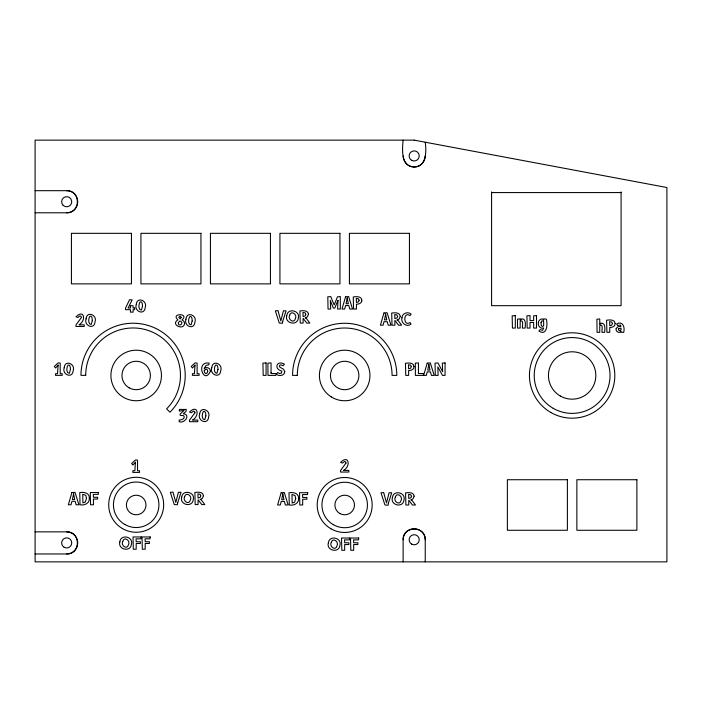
<?xml version="1.0" encoding="UTF-8"?>
<svg xmlns="http://www.w3.org/2000/svg" width="702" height="702" viewBox="0 0 702 702"><rect width="100%" height="100%" fill="white"/><g stroke="black" fill="none" stroke-linecap="round" stroke-linejoin="round"><path stroke-width="1.05" d="M425.236 142.208C426.474 151.027 426.728 166.76 414.18 166.988C400.658 166.576 402.255 149.272 403.123 140.137M403.123 561.863L403.123 539.75C402.588 525.544 425.772 525.544 425.236 539.75L425.236 561.863M35.1 212.794L66.69 212.794C80.897 213.329 80.897 190.145 66.69 190.681L35.1 190.681M35.1 553.966L66.69 553.966C80.897 554.501 80.897 531.317 66.69 531.853L35.1 531.853M491.576 192.576L621.094 192.576M621.094 191.883L621.094 305.668L491.576 305.668L491.576 191.883M403.123 539.75A11.056 11.056 0 0 1 414.18 528.694A11.056 11.056 0 0 1 425.236 539.75M66.69 190.681A11.056 11.056 0 0 1 77.746 201.737A11.056 11.056 0 0 1 66.69 212.794M425.236 155.932A11.056 11.056 0 0 1 414.18 166.988A11.056 11.056 0 0 1 403.123 155.932M66.69 531.853A11.056 11.056 0 0 1 77.746 542.909A11.056 11.056 0 0 1 66.69 553.966M86.478 498.411L85.363 501.991L82.906 502.895L82.731 494.234L85.802 495.401L86.478 498.411M295.726 498.613L294.612 502.193L292.155 503.097L291.979 494.436L295.051 495.594L295.726 498.613M70.428 369.542L69.358 373.332C66.006 373.429 66.471 367.049 68.033 365.093C70.367 364.373 70.402 368.032 70.428 369.542M92.304 320.674L91.225 324.456C87.882 324.561 88.347 318.182 89.9 316.225C92.243 315.505 92.278 319.164 92.304 320.674M142.488 306.335L141.418 310.117C138.075 310.223 138.531 303.843 140.093 301.886C142.427 301.167 142.462 304.826 142.488 306.335M192.172 321.007L191.093 324.798C187.75 324.894 188.215 318.515 189.768 316.558C192.111 315.839 192.146 319.498 192.172 321.007M205.861 415.9L204.782 419.682C201.439 419.787 201.904 413.399 203.457 411.451C205.791 410.731 205.826 414.391 205.861 415.9M217.98 369.542L216.9 373.332C213.557 373.429 214.022 367.049 215.575 365.093C217.918 364.373 217.953 368.032 217.98 369.542M89.356 498.174C89.891 503.246 84.389 505.765 80.028 504.782L79.756 492.558C83.784 491.786 89.724 492.918 89.356 498.174M298.604 498.376C299.131 503.439 293.638 505.958 289.277 504.975L288.996 492.76C293.032 491.988 298.973 493.111 298.604 498.376M540.979 322.718L541.295 325.658L542.269 326.448L543.076 326.237L543.664 325.737L543.664 321.367L542.014 320.788L540.979 322.718M271.051 372.446L270.981 373.525L276.053 373.525L275.833 375.394L267.988 375.394L267.901 363.162L271.051 362.908L271.051 372.446M418.453 372.446L418.392 373.525L423.455 373.525L423.236 375.394L415.391 375.394L415.303 363.162L418.453 362.908L418.453 372.446M401.93 317.681C400.5 322.832 406.695 327.746 411.021 324.096L410.047 322.499C403.22 327.272 403.018 310.723 409.942 315.602L411.153 314.18C408.073 311.179 402.114 313.232 401.93 317.681M64.215 367.725C61.662 374.552 72.578 379.071 73.166 370.691C75.737 363.855 64.803 359.336 64.215 367.725M86.092 318.857C83.538 325.684 94.454 330.203 95.042 321.823C97.613 314.987 86.679 310.468 86.092 318.857M136.276 304.519C133.722 311.346 144.638 315.865 145.226 307.485C147.797 300.649 136.872 296.13 136.276 304.519M185.96 319.191C183.397 326.018 194.322 330.545 194.91 322.157C197.481 315.321 186.548 310.802 185.96 319.191M199.649 414.075C197.086 420.91 208.011 425.43 208.599 417.049C211.162 410.214 200.237 405.695 199.649 414.075M211.767 367.725C209.214 374.552 220.13 379.071 220.718 370.691C223.289 363.855 212.355 359.336 211.767 367.725M538.311 322.692C537.583 325.719 540.487 329.317 543.673 327.948L542.664 330.317L540.084 329.65L538.899 331.019C546.902 336.539 547.867 324.105 546.332 319.138L543.664 318.866L543.664 320.244C542.611 317.067 538.153 320.27 538.311 322.692M119.858 541.795C117.515 549.578 130.537 552.492 131.406 544.401C133.749 536.618 120.726 533.713 119.858 541.795M181.704 497.139C179.361 504.913 192.383 507.827 193.252 499.736C195.595 491.953 182.573 489.048 181.704 497.139M286.741 315.654C284.398 323.429 297.42 326.342 298.289 318.252C300.632 310.468 287.609 307.564 286.741 315.654M328.352 542.857C326.009 550.631 339.031 553.545 339.9 545.454C342.243 537.679 329.22 534.766 328.352 542.857M392.4 497.578C390.058 505.361 403.08 508.274 403.948 500.184C406.291 492.4 393.269 489.496 392.4 497.578M203.44 495.726L202.422 498.323L200.079 499.526L201.22 499.798L204.791 504.571L201.781 504.571L198.069 499.806L198.069 504.571L195.191 504.571L194.875 492.444C197.867 492.041 203.115 491.593 203.44 495.726M308.476 314.242L307.467 316.839L305.116 318.041L306.256 318.313L309.828 323.095L306.818 323.095L303.106 318.322L303.106 323.095L300.228 323.095L299.912 310.96C302.904 310.556 308.152 310.108 308.476 314.242M400.263 316.33L399.245 318.927L396.902 320.13L398.043 320.402L401.614 325.184L398.604 325.184L394.893 320.41L394.893 325.184L392.014 325.184L391.698 313.048C394.691 312.644 399.938 312.197 400.263 316.33M414.136 496.174L413.118 498.771L410.767 499.973L411.916 500.236L415.487 505.019L412.469 505.019L408.766 500.245L408.766 505.019L405.879 505.019L405.572 492.892C408.564 492.488 413.803 492.041 414.136 496.174M337.978 300.377L337.609 309.047L340.321 309.047L340.321 296.56L337.46 296.814L334.17 304.975L330.739 296.577L327.799 296.823L328.045 309.047L330.677 309.047L330.309 300.377L333.318 308.046L334.819 308.046L337.978 300.377M210.442 371.051C204.142 385.705 195.051 361.03 209.117 363.083L208.836 364.873L206.177 365.321L204.159 368.796L205.51 367.611L207.871 367.725L209.696 368.84L210.442 371.051M361.82 300.158C362.048 303.053 358.88 304.343 356.449 304.194L356.449 309.047L353.58 309.047L353.264 296.955C356.256 296.516 361.504 296.051 361.82 300.158M414.005 366.505C414.224 369.392 411.065 370.691 408.634 370.542L408.634 375.394L405.756 375.394L405.449 363.294C408.441 362.855 413.689 362.39 414.005 366.505M615.136 323.429C615.364 326.316 612.197 327.615 609.766 327.457L609.766 332.318L606.897 332.318L606.589 320.217C609.582 319.779 614.82 319.313 615.136 323.429M134.714 308.046L134.547 309.687L133.09 309.687L133.09 312.136L130.458 312.136L130.458 309.687L125.553 309.687L125.553 308.046L129.598 299.657L132.178 299.93L128.08 308.046L130.458 308.046L130.458 305.598L133.09 305.818L133.09 308.046L134.714 308.046M179.431 409.424L179.256 411.065L184.1 410.459L180.107 414.022C179.256 416.891 183.169 414.294 184.091 416.295C185.012 419.033 181.16 420.015 179.177 420.068L179.177 421.7C184.872 423.92 190.944 414.338 183.266 413.768L186.012 411.46L186.32 409.424L179.431 409.424M284.775 371.727C284.652 375.754 279.106 376.474 276.439 374.403L277.571 372.543L279.422 373.438L281.414 373.166L281.827 371.104C273.315 368.883 276.869 359.687 284.407 364.189L283.178 365.751L280.967 364.882L279.87 365.172L279.378 366.181L279.949 367.234L283.617 369.296L284.775 371.727M122.78 541.339C120.463 545.533 127.106 550.184 128.475 544.822C130.791 540.645 124.157 536.038 122.78 541.339M184.617 323.315C183.871 331.142 170.033 324.517 177.931 319.875C170.209 313.004 189.979 312.969 182.02 319.901L183.863 321.288L184.617 323.315M184.626 496.674C182.318 500.868 188.952 505.519 190.33 500.166C192.638 495.989 186.004 491.374 184.626 496.674M207.687 371.121L207.265 372.867L205.949 373.71L204.554 372.525L204.159 370.428L206.221 369.155L207.265 369.726L207.687 371.121M289.672 315.189C287.355 319.384 293.998 324.034 295.366 318.682C297.683 314.505 291.04 309.889 289.672 315.189M331.274 542.4C328.957 546.595 335.6 551.237 336.969 545.884C339.285 541.707 332.651 537.091 331.274 542.4M395.323 497.121C393.006 501.316 399.649 505.966 401.017 500.605C403.334 496.428 396.7 491.812 395.323 497.121M98.482 492.506L98.254 494.366L93.313 494.366L93.436 497.279L97.639 497.279L97.639 499.025L93.436 499.025L93.436 504.782L90.567 504.782L90.277 492.506L98.482 492.506M141.234 536.96L141.005 538.829L136.065 538.829L136.188 541.742L140.391 541.742L140.391 543.488L136.188 543.488L136.188 549.236L133.319 549.236L133.029 536.96L141.234 536.96M150.228 536.96L150.009 538.829L145.068 538.829L145.191 541.742L149.386 541.742L149.386 543.488L145.191 543.488L145.191 549.236L142.313 549.236L142.032 536.96L150.228 536.96M307.722 492.699L307.502 494.568L302.562 494.568L302.685 497.481L306.879 497.481L306.879 499.227L302.685 499.227L302.685 504.975L299.807 504.975L299.526 492.699L307.722 492.699M349.728 538.022L349.499 539.882L344.559 539.882L344.682 542.795L348.885 542.795L348.885 544.541L344.682 544.541L344.682 550.298L341.813 550.298L341.523 538.022L349.728 538.022M358.722 538.022L358.503 539.882L353.562 539.882L353.685 542.795L357.88 542.795L357.88 544.541L353.685 544.541L353.685 550.298L350.807 550.298L350.526 538.022L358.722 538.022M177.659 502.904L177.422 504.782L174.228 504.536L170.332 492.365L172.964 492.084L175.807 502.448L178.396 492.295L181.019 492.295L177.659 502.904M282.695 321.419L282.458 323.297L279.273 323.052L275.368 310.881L278.001 310.6L280.844 320.963L283.433 310.81L286.056 310.81L282.695 321.419M388.355 503.352L388.118 505.221L384.924 504.975L381.019 492.804L383.661 492.532L386.495 502.895L389.092 492.743L391.707 492.743L388.355 503.352M81.423 317.497L75.956 324.921L75.956 326.474L84.222 326.474L84.222 324.842L78.966 324.842C86.548 320.586 84.17 308.652 75.983 316.795L77.896 317.506L79.975 315.839L81.028 316.356L81.423 317.497M194.972 412.723L189.505 420.147L189.505 421.7L197.771 421.7L197.771 420.068L192.515 420.068C200.105 415.812 197.727 403.878 189.54 412.021L191.444 412.732L193.524 411.065L194.577 411.583L194.972 412.723M346.016 463.066L340.549 470.489L340.549 472.042L348.815 472.042L348.815 470.41L343.559 470.41C351.149 466.154 348.771 454.22 340.584 462.364L342.488 463.074L344.568 461.407L345.621 461.925L346.016 463.066M73.57 493.638L72.446 499.491L74.684 499.491L73.57 493.638M282.809 493.839L281.695 499.692L283.933 499.692L282.809 493.839M347.209 297.911L346.086 303.764L348.332 303.764L347.209 297.911M385.626 314.04L384.512 319.893L386.749 319.893L385.626 314.04M428.861 364.25L427.737 370.103L429.975 370.103L428.861 364.25M178.352 322.56C177.852 328.088 185.381 322.745 179.87 320.989L178.352 322.56M200.746 495.849L200.219 497.367L198.069 498.008L197.929 493.91L200.061 494.296L200.746 495.849M305.782 314.364L305.256 315.882L303.106 316.523L302.966 312.425L305.098 312.811L305.782 314.364M397.569 316.453L397.042 317.971L394.893 318.62L394.752 314.514L396.884 314.9L397.569 316.453M411.442 496.296L410.916 497.806L408.766 498.455L408.625 494.357L410.749 494.743L411.442 496.296M616.207 328.431C614.82 331.151 619.892 334.424 620.928 330.984L620.928 332.318L623.701 332.318C625.184 327.264 622.674 320.489 616.637 323.938L617.488 325.456L620.436 325.061L620.919 326.465L618.041 326.684L616.207 328.431M71.902 492.55L68.357 504.782L71.034 504.782L71.964 501.281L75.167 501.281L76.123 504.782L78.922 504.782L75 492.295L71.902 492.55M281.151 492.751L277.606 504.975L280.282 504.975L281.212 501.482L284.415 501.482L285.363 504.975L288.162 504.975L284.249 492.497L281.151 492.751M345.551 296.823L342.006 309.047L344.682 309.047L345.603 305.554L348.815 305.554L349.763 309.047L352.562 309.047L348.64 296.569L345.551 296.823M383.968 312.952L380.423 325.184L383.099 325.184L384.029 321.683L387.232 321.683L388.18 325.184L390.979 325.184L387.065 312.697L383.968 312.952M427.193 363.162L423.648 375.394L426.325 375.394L427.255 371.893L430.458 371.893L431.414 375.394L434.213 375.394L430.291 362.908L427.193 363.162M359.091 300.228L358.406 301.921L356.449 302.465L356.318 298.411L358.424 298.798L359.091 300.228M411.275 366.567L410.582 368.269L408.634 368.813L408.503 364.75L410.6 365.137L411.275 366.567M612.416 323.49L611.723 325.193L609.766 325.737L609.634 321.674L611.74 322.06L612.416 323.49M181.239 317.383L180.168 318.919L178.791 317.348L180.089 316.172L181.239 317.383M58.108 365.172L57.503 373.71L55.511 373.71L55.511 375.351L62.197 375.351L62.197 373.71L60.205 373.71L60.205 363.136L58.222 362.864L54.291 366.479L55.563 367.997L58.108 365.172M135.442 462.232L134.837 470.761L132.845 470.761L132.845 472.402L139.531 472.402L139.531 470.761L137.539 470.761L137.539 460.187L135.556 459.915L131.625 463.539L132.897 465.049L135.442 462.232M195.016 365.172L194.41 373.71L192.418 373.71L192.418 375.351L199.105 375.351L199.105 373.71L197.122 373.71L197.122 363.136L195.13 362.864L191.198 366.479L192.471 367.997L195.016 365.172M618.611 328.782C617.611 331.616 622.481 330.774 620.928 328.097L618.611 328.782M520.91 319.173L520.173 320.41L520.173 318.866L517.506 319.138L517.506 328.08L520.173 328.08L520.173 321.402C523.938 318.62 522.191 326.588 522.411 328.08L525.078 328.08C525.57 325.228 526.167 317.33 520.91 319.173M600.719 323.253L599.745 324.526L599.745 318.962L596.893 319.217L597.069 332.318L599.745 332.318L599.745 325.623C603.43 322.902 601.781 330.896 601.983 332.318L604.65 332.318C604.948 329.378 605.791 322.218 600.719 323.253M445.068 362.89L442.313 363.171L442.655 371.718L437.96 362.916L435.047 363.162L435.31 375.394L438.109 375.394L437.846 366.9L442.479 375.394L445.068 375.394L445.068 362.89M536.495 315.584L533.66 315.839L533.66 320.586L530.01 320.586L530.01 315.593L526.912 315.856L527.167 328.08L530.01 328.08L530.01 322.455L533.66 322.455L533.66 328.08L536.495 328.08L536.495 315.584M515.321 315.602L512.17 315.856L512.434 328.08L515.321 328.08L515.321 315.602M266.076 362.908L262.925 363.162L263.197 375.394L266.076 375.394L266.076 362.908M414.18 140.137L35.1 140.137L35.1 561.863L666.9 561.863L666.9 187.522L414.18 140.137M131.45 233.327L71.428 233.327L71.428 283.871L131.45 283.871L131.45 233.327M200.947 233.327L140.926 233.327L140.926 283.871L200.947 283.871L200.947 233.327M270.445 233.327L210.424 233.327L210.424 283.871L270.445 283.871L270.445 233.327M339.943 233.327L279.922 233.327L279.922 283.871L339.943 283.871L339.943 233.327M409.442 233.327L349.42 233.327L349.42 283.871L409.442 283.871L409.442 233.327M85.705 375.351L80.967 375.351A52.123 52.123 0 0 1 153.036 327.193A52.123 52.123 0 0 1 169.945 412.206L166.593 408.854A47.385 47.385 0 0 0 151.22 331.572A47.385 47.385 0 0 0 85.705 375.351M297.297 375.394L292.558 375.394A52.123 52.123 0 0 1 344.682 323.271A52.123 52.123 0 0 1 396.805 375.394L392.067 375.394A47.385 47.385 0 0 0 344.682 328.01A47.385 47.385 0 0 0 297.297 375.394M567.391 479.729L507.37 479.729L507.37 530.273L567.391 530.273L567.391 479.729M636.889 479.729L576.868 479.729L576.868 530.273L636.889 530.273L636.889 479.729M131.292 513.478A9.793 9.793 0 0 0 145.981 505.001A9.793 9.793 0 0 0 131.292 496.525A9.793 9.793 0 0 0 131.292 513.478M339.786 513.478A9.793 9.793 0 0 0 354.475 505.001A9.793 9.793 0 0 0 339.786 496.525A9.793 9.793 0 0 0 339.786 513.478M553.176 408.31A37.908 37.908 0 0 0 610.038 375.482A37.908 37.908 0 0 0 553.176 342.655A37.908 37.908 0 0 0 553.176 408.31M331.212 396.867A25.272 25.272 0 0 0 369.936 376.456A25.272 25.272 0 0 0 332.897 353.124A25.272 25.272 0 0 0 331.212 396.867M119.533 394.489A25.272 25.272 0 0 0 160.977 380.396A25.272 25.272 0 0 0 128.054 351.553A25.272 25.272 0 0 0 119.533 394.489M124.816 524.482A22.745 22.745 0 0 0 158.933 504.782A22.745 22.745 0 0 0 124.816 485.082A22.745 22.745 0 0 0 124.816 524.482M122.446 528.58A27.483 27.483 0 0 0 163.671 504.782A27.483 27.483 0 0 0 122.446 480.975A27.483 27.483 0 0 0 122.446 528.58M333.31 524.675A22.745 22.745 0 0 0 367.427 504.975A22.745 22.745 0 0 0 333.31 485.284A22.745 22.745 0 0 0 333.31 524.675M330.94 528.781A27.483 27.483 0 0 0 372.165 504.975A27.483 27.483 0 0 0 330.94 481.177A27.483 27.483 0 0 0 330.94 528.781M550.78 412.451A42.69 42.69 0 0 0 614.82 375.482A42.69 42.69 0 0 0 550.78 338.513A42.69 42.69 0 0 0 550.78 412.451M63.119 205.309A5.054 5.054 0 0 0 71.569 203.045A5.054 5.054 0 0 0 65.383 196.858A5.054 5.054 0 0 0 63.119 205.309M64.163 547.288A5.054 5.054 0 0 0 71.744 542.909A5.054 5.054 0 0 0 64.163 538.531A5.054 5.054 0 0 0 64.163 547.288M560.284 395.998A23.692 23.692 0 0 0 595.822 375.482A23.692 23.692 0 0 0 560.284 354.966A23.692 23.692 0 0 0 560.284 395.998M411.653 160.31A5.054 5.054 0 0 0 419.234 155.932A5.054 5.054 0 0 0 411.653 151.553A5.054 5.054 0 0 0 411.653 160.31M411.653 544.129A5.054 5.054 0 0 0 419.234 539.75A5.054 5.054 0 0 0 411.653 535.372A5.054 5.054 0 0 0 411.653 544.129M334.626 385.538A14.215 14.215 0 0 0 358.415 379.159A14.215 14.215 0 0 0 341.005 361.749A14.215 14.215 0 0 0 334.626 385.538M129.08 387.794A14.215 14.215 0 0 0 150.404 375.482A14.215 14.215 0 0 0 129.08 363.171A14.215 14.215 0 0 0 129.08 387.794"/></g></svg>
